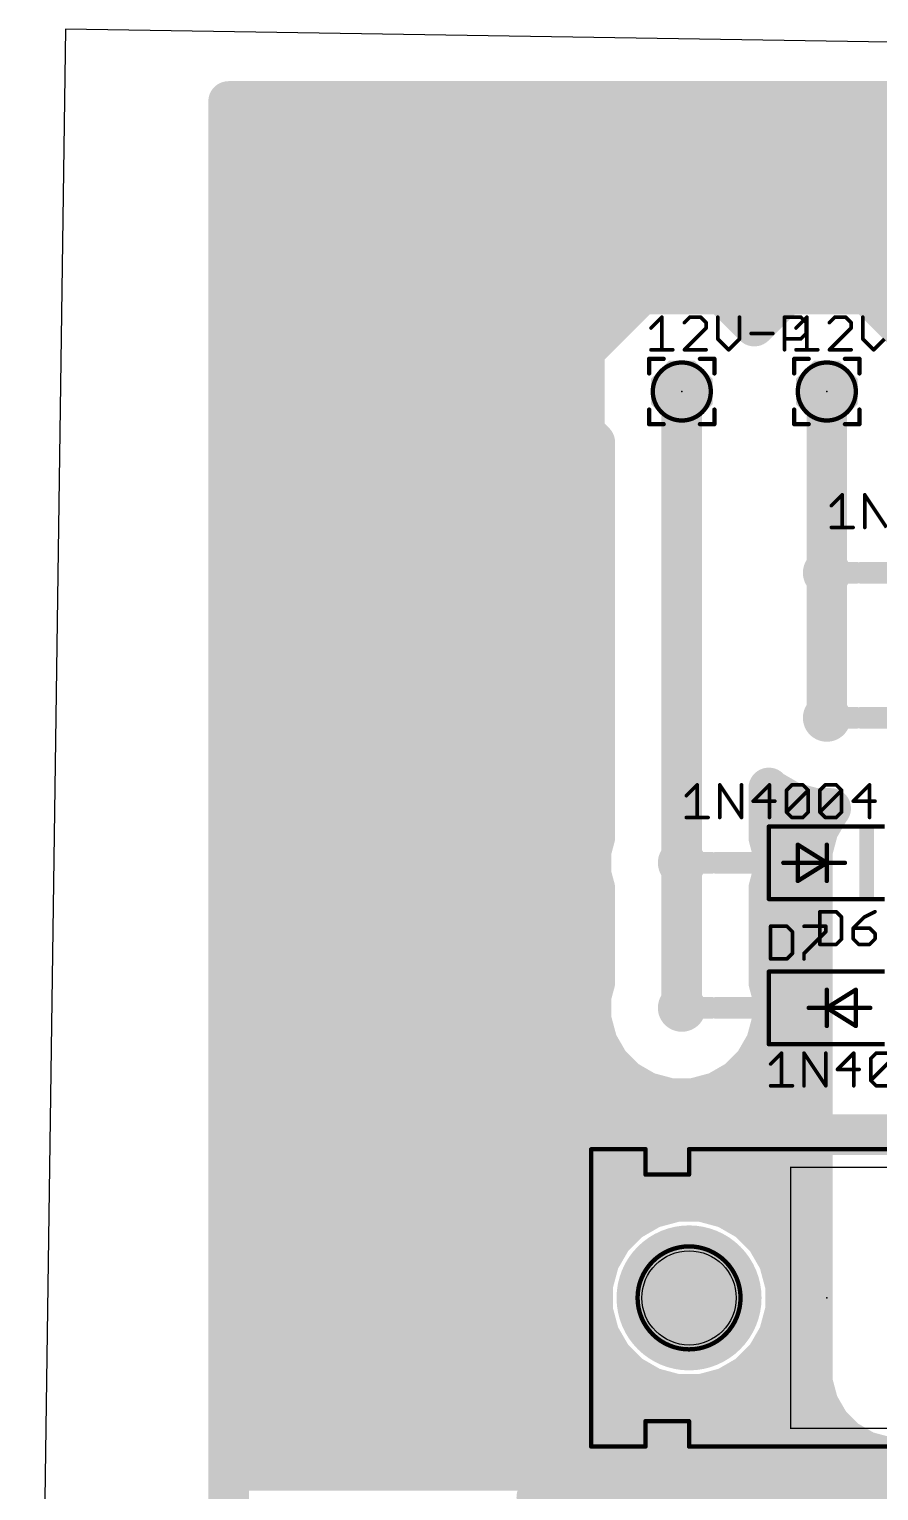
# Model space of a CAD drawing. Extents: x -14 to 150, y -1 to 89.
# Drawn here: x -14 to 15.8, y 37.7 to 88.9 of the extents above; entities that cross this region are included whole.
import ezdxf

# ---------------------------------------------------------------- set-up
doc = ezdxf.new("R2010")
doc.units = 0
for name, color, linetype in [('1', 22, 'CONTINUOUS'), ('16', 175, 'CONTINUOUS'), ('17', 82, 'CONTINUOUS'), ('18', 82, 'CONTINUOUS'), ('20', 7, 'CONTINUOUS'), ('21', 253, 'CONTINUOUS'), ('23', 7, 'CONTINUOUS'), ('25', 253, 'CONTINUOUS'), ('27', 253, 'CONTINUOUS'), ('42', 175, 'CONTINUOUS'), ('43', 82, 'CONTINUOUS'), ('51', 253, 'CONTINUOUS')]:
    doc.layers.add(name, color=color, linetype=linetype)

# ---------------------------------------------------------------- blocks, each defined once
blk = doc.blocks.new('OCTAGONP')
at = {"const_width": 0.5}
blk.add_lwpolyline([(-0.25, -0.1036), (-0.25, 0.1036), (-0.1036, 0.25), (0.1036, 0.25), (0.25, 0.1036), (0.25, -0.1036), (0.1036, -0.25), (-0.1036, -0.25), (-0.25, -0.1036), (-0.25, 0.1036)], dxfattribs=at)
blk = doc.blocks.new('RECT')
blk.add_solid([(-0.5, -0.5), (0.5, -0.5), (-0.5, 0.5), (0.5, 0.5)])
blk = doc.blocks.new('ROUNDP')
at = {"const_width": 0.5}
blk.add_lwpolyline([(0, -0.25, 1), (0, 0.25, 1), (0, -0.25)], format="xyb", dxfattribs=at)
blk = doc.blocks.new('OCTAGONV')
at = {"const_width": 0.5}
blk.add_lwpolyline([(-0.25, -0.1036), (-0.25, 0.1036), (-0.1036, 0.25), (0.1036, 0.25), (0.25, 0.1036), (0.25, -0.1036), (0.1036, -0.25), (-0.1036, -0.25), (-0.25, -0.1036), (-0.25, 0.1036)], dxfattribs=at)

msp = doc.modelspace()

# ---------------------------------------------------------------- linework, layer by layer
at = {"layer": '1', "const_width": 1.4224}
msp.add_lwpolyline([(3.81, 50.165), (19.05, 50.165)], dxfattribs=at)
at = {"layer": '1', "const_width": 0.7112}
msp.add_lwpolyline([(3.81, 50.5206, 1), (3.81, 49.8094)], format="xyb", dxfattribs=at)
at = {"layer": '16', "const_width": 1.4224}
for points in [[(-6.985, 0.4572), (-6.985, 86.36)], [(-6.985, 86.36), (38.5616, 86.36)], [(-6.985, 85.344), (103.4535, 85.344)], [(-6.985, 83.9216), (107.315, 83.9216)], [(-6.985, 82.4992), (32.5054, 82.4992)], [(-6.985, 81.0768), (31.4203, 81.0768)], [(-6.985, 79.6544), (31.242, 79.6544)], [(7.4749, 79.6163), (5.4737, 77.6151)], [(10.3051, 79.6163), (7.4749, 79.6163)], [(11.43, 78.4914), (10.3051, 79.6163)], [(12.5549, 79.6163), (11.43, 78.4914)], [(15.3851, 79.6163), (12.5549, 79.6163)], [(17.3863, 77.6151), (15.3851, 79.6163)], [(-6.985, 78.232), (6.0906, 78.232)], [(5.4737, 77.6151), (5.4737, 74.7849)], [(-6.985, 76.8096), (5.4737, 76.8096)], [(8.89, 76.2), (8.89, 59.69)], [(13.97, 76.2), (13.97, 69.85)], [(-6.985, 75.3872), (5.4737, 75.3872)], [(5.4737, 74.7849), (5.842, 74.4166)], [(5.842, 74.4166), (5.842, 60.582)], [(-6.985, 73.9648), (5.842, 73.9648)], [(-6.985, 72.5424), (5.842, 72.5424)], [(-6.985, 71.12), (5.842, 71.12)], [(-6.985, 69.6976), (5.842, 69.6976)], [(13.97, 69.85), (13.97, 64.77)], [(-6.985, 68.2752), (5.842, 68.2752)], [(-6.985, 66.8528), (5.842, 66.8528)], [(-6.985, 65.4304), (5.842, 65.4304)], [(-6.985, 64.008), (5.842, 64.008)], [(-6.985, 62.5856), (5.842, 62.5856)], [(11.938, 60.582), (11.938, 62.3119)], [(11.938, 62.3119), (12.0205, 62.2294)], [(12.0205, 62.2294), (12.7445, 61.8114)], [(12.7445, 61.8114), (13.552, 61.595)], [(13.552, 61.595), (14.1045, 61.595)], [(14.071, 61.5615), (13.6697, 60.8665)], [(14.1045, 61.595), (14.071, 61.5615)], [(-6.985, 61.1632), (5.842, 61.1632)], [(11.938, 61.1632), (13.841, 61.1632)], [(13.6697, 60.8665), (13.462, 60.0913)], [(5.842, 60.582), (5.715, 60.108)], [(12.065, 60.108), (11.938, 60.582)], [(-6.985, 59.7408), (5.715, 59.7408)], [(5.715, 60.108), (5.715, 59.272)], [(12.065, 59.272), (12.065, 60.108)], [(12.065, 59.7408), (13.462, 59.7408)], [(13.462, 60.0913), (13.462, 41.5087)], [(5.715, 59.272), (5.842, 58.798)], [(8.89, 59.69), (8.89, 54.61)], [(11.938, 58.798), (12.065, 59.272)], [(5.842, 58.798), (5.842, 55.502)], [(11.938, 55.502), (11.938, 58.798)], [(-6.985, 58.3184), (5.842, 58.3184)], [(11.938, 58.3184), (13.462, 58.3184)], [(-6.985, 56.896), (5.842, 56.896)], [(11.938, 56.896), (13.462, 56.896)], [(-6.985, 55.4736), (5.8344, 55.4736)], [(5.842, 55.502), (5.715, 55.028)], [(12.065, 55.028), (11.938, 55.502)], [(11.9456, 55.4736), (13.462, 55.4736)], [(5.715, 55.028), (5.715, 54.192)], [(12.065, 54.192), (12.065, 55.028)], [(5.715, 54.192), (5.9314, 53.3845)], [(11.8486, 53.3845), (12.065, 54.192)], [(-6.985, 54.0512), (5.7527, 54.0512)], [(12.0273, 54.0512), (13.462, 54.0512)], [(5.9314, 53.3845), (6.3494, 52.6605)], [(11.4306, 52.6605), (11.8486, 53.3845)], [(-6.985, 52.6288), (6.3811, 52.6288)], [(6.3494, 52.6605), (6.9405, 52.0694)], [(10.8395, 52.0694), (11.4306, 52.6605)], [(11.3989, 52.6288), (13.462, 52.6288)], [(6.9405, 52.0694), (7.6645, 51.6514)], [(10.1155, 51.6514), (10.8395, 52.0694)], [(7.6645, 51.6514), (8.472, 51.435)], [(9.308, 51.435), (10.1155, 51.6514)], [(-6.985, 51.2064), (13.462, 51.2064)], [(8.472, 51.435), (9.308, 51.435)], [(-6.985, 49.784), (13.462, 49.784)], [(-6.985, 48.3616), (13.462, 48.3616)], [(7.8401, 47.598), (7.0697, 47.1532)], [(8.6993, 47.8282), (7.8401, 47.598)], [(9.5887, 47.8282), (8.6993, 47.8282)], [(10.4479, 47.598), (9.5887, 47.8282)], [(11.2183, 47.1532), (10.4479, 47.598)], [(-6.985, 46.9392), (6.8557, 46.9392)], [(7.0697, 47.1532), (6.4408, 46.5243)], [(11.8472, 46.5243), (11.2183, 47.1532)], [(11.4323, 46.9392), (13.462, 46.9392)], [(6.4408, 46.5243), (5.996, 45.7539)], [(12.292, 45.7539), (11.8472, 46.5243)], [(-6.985, 45.5168), (5.9325, 45.5168)], [(5.996, 45.7539), (5.7658, 44.8947)], [(12.5222, 44.8947), (12.292, 45.7539)], [(12.3555, 45.5168), (13.462, 45.5168)], [(5.7658, 44.8947), (5.7658, 44.0053)], [(12.5222, 44.0053), (12.5222, 44.8947)], [(-6.985, 44.0944), (5.7658, 44.0944)], [(5.7658, 44.0053), (5.996, 43.1461)], [(12.292, 43.1461), (12.5222, 44.0053)], [(12.5222, 44.0944), (13.462, 44.0944)], [(5.996, 43.1461), (6.4408, 42.3757)], [(11.8472, 42.3757), (12.292, 43.1461)], [(-6.985, 42.672), (6.2697, 42.672)], [(6.4408, 42.3757), (7.0697, 41.7468)], [(11.2183, 41.7468), (11.8472, 42.3757)], [(12.0183, 42.672), (13.462, 42.672)], [(7.0697, 41.7468), (7.8401, 41.302)], [(7.8401, 41.302), (8.6993, 41.0718)], [(9.5887, 41.0718), (10.4479, 41.302)], [(10.4479, 41.302), (11.2183, 41.7468)], [(13.462, 41.5087), (13.6697, 40.7335)], [(-6.985, 41.2496), (8.0357, 41.2496)], [(8.6993, 41.0718), (9.5887, 41.0718)], [(10.2523, 41.2496), (13.5314, 41.2496)], [(13.6697, 40.7335), (14.071, 40.0385)], [(-6.985, 39.8272), (14.2823, 39.8272)], [(14.071, 40.0385), (14.6385, 39.471)], [(14.6385, 39.471), (15.3335, 39.0697)], [(15.3335, 39.0697), (16.1087, 38.862)], [(16.1087, 38.862), (22.3998, 38.862)], [(-6.985, 38.4048), (24.892, 38.4048)], [(3.81, 37.465), (19.685, 37.465)]]:
    msp.add_lwpolyline(points, dxfattribs=at)
at = {"layer": '16', "const_width": 0.7112}
for points in [[(-6.6294, 86.36, 1), (-7.3406, 86.36)], [(-6.985, 86.7156, 1), (-6.985, 86.0044)], [(-6.985, 85.6996, 1), (-6.985, 84.9884)], [(-6.985, 84.2772, 1), (-6.985, 83.566)], [(-6.985, 82.8548, 1), (-6.985, 82.1436)], [(-6.985, 81.4324, 1), (-6.985, 80.7212)], [(-6.985, 80.01, 1), (-6.985, 79.2988)], [(7.4749, 79.9719, 1), (7.4749, 79.2607)], [(7.7264, 79.3648, 1), (7.2235, 79.8677)], [(10.5565, 79.8677, 1), (10.0536, 79.3648)], [(10.3051, 79.2607, 1), (10.3051, 79.9719)], [(12.5549, 79.9719, 1), (12.5549, 79.2607)], [(12.8064, 79.3649, 1), (12.3035, 79.8677)], [(15.6365, 79.8677, 1), (15.1336, 79.3648)], [(15.3851, 79.2607, 1), (15.3851, 79.9719)], [(-6.985, 78.5876, 1), (-6.985, 77.8764)], [(6.0906, 77.8764, 1), (6.0906, 78.5876)], [(11.1786, 78.7428, 1), (11.6814, 78.2399)], [(11.1786, 78.2399, 1), (11.6814, 78.7428)], [(5.8293, 77.6151, 1), (5.1181, 77.6151)], [(5.2223, 77.8665, 1), (5.7251, 77.3636)], [(-6.985, 77.1652, 1), (-6.985, 76.454)], [(5.4737, 76.454, 1), (5.4737, 77.1652)], [(9.2456, 76.2, 1), (8.5344, 76.2)], [(14.3256, 76.2, 1), (13.6144, 76.2)], [(-6.985, 75.7428, 1), (-6.985, 75.0316)], [(5.4737, 75.0316, 1), (5.4737, 75.7428)], [(5.7251, 75.0364, 1), (5.2223, 74.5335)], [(5.1181, 74.7849, 1), (5.8293, 74.7849)], [(6.1976, 74.4166, 1), (5.4864, 74.4166)], [(5.5906, 74.1652, 1), (6.0934, 74.6681)], [(-6.985, 74.3204, 1), (-6.985, 73.6092)], [(5.842, 73.6092, 1), (5.842, 74.3204)], [(-6.985, 72.898, 1), (-6.985, 72.1868)], [(5.842, 72.1868, 1), (5.842, 72.898)], [(-6.985, 71.4756, 1), (-6.985, 70.7644)], [(5.842, 70.7644, 1), (5.842, 71.4756)], [(-6.985, 70.0532, 1), (-6.985, 69.342)], [(5.842, 69.342, 1), (5.842, 70.0532)], [(14.3256, 69.85, 1), (13.6144, 69.85)], [(13.6144, 69.85, 1), (14.3256, 69.85)], [(-6.985, 68.6308, 1), (-6.985, 67.9196)], [(5.842, 67.9196, 1), (5.842, 68.6308)], [(-6.985, 67.2084, 1), (-6.985, 66.4972)], [(5.842, 66.4972, 1), (5.842, 67.2084)], [(-6.985, 65.786, 1), (-6.985, 65.0748)], [(5.842, 65.0748, 1), (5.842, 65.786)], [(13.6144, 64.77, 1), (14.3256, 64.77)], [(-6.985, 64.3636, 1), (-6.985, 63.6524)], [(5.842, 63.6524, 1), (5.842, 64.3636)], [(-6.985, 62.9412, 1), (-6.985, 62.23)], [(5.842, 62.23, 1), (5.842, 62.9412)], [(12.1894, 62.5633, 1), (11.6865, 62.0604)], [(12.2936, 62.3119, 1), (11.5824, 62.3119)], [(12.1983, 62.5373, 1), (11.8427, 61.9214)], [(11.7691, 61.9779, 1), (12.272, 62.4808)], [(12.8365, 62.1549, 1), (12.6525, 61.4679)], [(12.5667, 61.5034, 1), (12.9223, 62.1193)], [(13.552, 61.9506, 1), (13.552, 61.2394)], [(13.46, 61.2515, 1), (13.644, 61.9385)], [(13.8196, 61.813, 1), (14.3224, 61.3101)], [(14.379, 61.3837, 1), (13.763, 61.7393)], [(14.3559, 61.3435, 1), (13.853, 61.8465)], [(14.1045, 61.2394, 1), (14.1045, 61.9506)], [(-6.985, 61.5188, 1), (-6.985, 60.8076)], [(5.842, 60.8076, 1), (5.842, 61.5188)], [(11.938, 61.5188, 1), (11.938, 60.8076)], [(14.0132, 60.7744, 1), (13.3262, 60.9585)], [(13.841, 60.8076, 1), (13.841, 61.5188)], [(5.4864, 60.582, 1), (6.1976, 60.582)], [(6.1855, 60.4899, 1), (5.4985, 60.674)], [(12.2815, 60.674, 1), (11.5945, 60.4899)], [(11.5824, 60.582, 1), (12.2936, 60.582)], [(13.3618, 61.0443, 1), (13.9777, 60.6887)], [(-6.985, 60.0964, 1), (-6.985, 59.3852)], [(6.0706, 60.108, 1), (5.3594, 60.108)], [(5.3715, 60.2, 1), (6.0585, 60.016)], [(5.715, 59.3852, 1), (5.715, 60.0964)], [(12.4206, 60.108, 1), (11.7094, 60.108)], [(12.065, 60.0964, 1), (12.065, 59.3852)], [(11.7215, 60.016, 1), (12.4085, 60.2)], [(13.8176, 60.0913, 1), (13.1064, 60.0913)], [(13.1185, 60.1833, 1), (13.8055, 59.9992)], [(13.462, 59.3852, 1), (13.462, 60.0964)], [(6.0585, 59.364, 1), (5.3715, 59.18)], [(9.2456, 59.69, 1), (8.5344, 59.69)], [(8.5344, 59.69, 1), (9.2456, 59.69)], [(12.4085, 59.18, 1), (11.7215, 59.364)], [(5.3594, 59.272, 1), (6.0706, 59.272)], [(6.1976, 58.798, 1), (5.4864, 58.798)], [(12.2936, 58.798, 1), (11.5824, 58.798)], [(11.7094, 59.272, 1), (12.4206, 59.272)], [(-6.985, 58.674, 1), (-6.985, 57.9628)], [(5.4985, 58.706, 1), (6.1855, 58.8901)], [(5.842, 57.9628, 1), (5.842, 58.674)], [(11.5945, 58.8901, 1), (12.2815, 58.706)], [(11.938, 58.674, 1), (11.938, 57.9628)], [(13.462, 57.9628, 1), (13.462, 58.674)], [(-6.985, 57.2516, 1), (-6.985, 56.5404)], [(5.842, 56.5404, 1), (5.842, 57.2516)], [(11.938, 57.2516, 1), (11.938, 56.5404)], [(13.462, 56.5404, 1), (13.462, 57.2516)], [(-6.985, 55.8292, 1), (-6.985, 55.118)], [(5.4864, 55.502, 1), (6.1976, 55.502)], [(6.1855, 55.4099, 1), (5.4985, 55.594)], [(5.8344, 55.118, 1), (5.8344, 55.8292)], [(12.2815, 55.594, 1), (11.5945, 55.4099)], [(11.5824, 55.502, 1), (12.2936, 55.502)], [(11.9456, 55.8292, 1), (11.9456, 55.118)], [(13.462, 55.118, 1), (13.462, 55.8292)], [(6.0706, 55.028, 1), (5.3594, 55.028)], [(5.3715, 55.12, 1), (6.0585, 54.936)], [(12.4206, 55.028, 1), (11.7094, 55.028)], [(11.7215, 54.936, 1), (12.4085, 55.12)], [(6.0585, 54.284, 1), (5.3715, 54.1)], [(8.5344, 54.61, 1), (9.2456, 54.61)], [(12.4085, 54.1, 1), (11.7215, 54.284)], [(-6.985, 54.4068, 1), (-6.985, 53.6956)], [(5.3594, 54.192, 1), (6.0706, 54.192)], [(5.7527, 53.6956, 1), (5.7527, 54.4068)], [(12.0273, 54.4068, 1), (12.0273, 53.6956)], [(11.7094, 54.192, 1), (12.4206, 54.192)], [(13.462, 53.6956, 1), (13.462, 54.4068)], [(6.2393, 53.5623, 1), (5.6234, 53.2067)], [(5.5879, 53.2925, 1), (6.2749, 53.4765)], [(11.5051, 53.4765, 1), (12.1921, 53.2925)], [(12.1566, 53.2067, 1), (11.5407, 53.5623)], [(-6.985, 52.9844, 1), (-6.985, 52.2732)], [(6.6008, 52.912, 1), (6.0979, 52.4091)], [(6.3811, 52.2732, 1), (6.3811, 52.9844)], [(11.3989, 52.9844, 1), (11.3989, 52.2732)], [(11.6821, 52.4091, 1), (11.1792, 52.912)], [(13.462, 52.2732, 1), (13.462, 52.9844)], [(6.0414, 52.4827, 1), (6.6573, 52.8383)], [(7.1183, 52.3773, 1), (6.7627, 51.7614)], [(11.0173, 51.7614, 1), (10.6617, 52.3773)], [(11.1227, 52.8383, 1), (11.7386, 52.4827)], [(6.6891, 51.8179, 1), (7.192, 52.3208)], [(7.7565, 51.9949, 1), (7.5725, 51.3079)], [(7.4867, 51.3434, 1), (7.8423, 51.9593)], [(9.9377, 51.9593, 1), (10.2933, 51.3434)], [(10.2075, 51.3079, 1), (10.0235, 51.9949)], [(10.588, 52.3208, 1), (11.0909, 51.8179)], [(-6.985, 51.562, 1), (-6.985, 50.8508)], [(8.472, 51.7906, 1), (8.472, 51.0794)], [(8.38, 51.0915, 1), (8.564, 51.7785)], [(9.216, 51.7785, 1), (9.4, 51.0915)], [(9.308, 51.0794, 1), (9.308, 51.7906)], [(13.462, 50.8508, 1), (13.462, 51.562)], [(-6.985, 50.1396, 1), (-6.985, 49.4284)], [(13.462, 49.4284, 1), (13.462, 50.1396)], [(-6.985, 48.7172, 1), (-6.985, 48.006)], [(13.462, 48.006, 1), (13.462, 48.7172)], [(7.748, 47.9415, 1), (7.9321, 47.2545)], [(8.0179, 47.29, 1), (7.6623, 47.9059)], [(8.6993, 48.1838, 1), (8.6993, 47.4726)], [(8.7913, 47.4847, 1), (8.6072, 48.1717)], [(9.6808, 48.1717, 1), (9.4967, 47.4847)], [(9.5887, 47.4726, 1), (9.5887, 48.1838)], [(10.6257, 47.9059, 1), (10.2701, 47.29)], [(10.3559, 47.2545, 1), (10.54, 47.9415)], [(-6.985, 47.2948, 1), (-6.985, 46.5836)], [(6.8919, 47.4612, 1), (7.2475, 46.8453)], [(7.3212, 46.9018, 1), (6.8183, 47.4047)], [(6.8557, 46.5836, 1), (6.8557, 47.2948)], [(11.4697, 47.4047, 1), (10.9668, 46.9018)], [(11.0405, 46.8453, 1), (11.3961, 47.4612)], [(11.4323, 47.2948, 1), (11.4323, 46.5836)], [(13.462, 46.5836, 1), (13.462, 47.2948)], [(6.1893, 46.7757, 1), (6.6922, 46.2728)], [(6.7487, 46.3465, 1), (6.1328, 46.7021)], [(12.1552, 46.7021, 1), (11.5393, 46.3465)], [(11.5958, 46.2728, 1), (12.0987, 46.7757)], [(-6.985, 45.8724, 1), (-6.985, 45.1612)], [(5.6881, 45.9317, 1), (6.304, 45.5761)], [(6.3395, 45.6619, 1), (5.6525, 45.846)], [(5.9325, 45.1612, 1), (5.9325, 45.8724)], [(12.6355, 45.846, 1), (11.9485, 45.6619)], [(11.984, 45.5761, 1), (12.5999, 45.9317)], [(12.3555, 45.8724, 1), (12.3555, 45.1612)], [(13.462, 45.1612, 1), (13.462, 45.8724)], [(6.1214, 44.8947, 1), (5.4102, 44.8947)], [(12.8778, 44.8947, 1), (12.1666, 44.8947)], [(5.4223, 44.9868, 1), (6.1093, 44.8027)], [(12.1787, 44.8027, 1), (12.8657, 44.9868)], [(-6.985, 44.45, 1), (-6.985, 43.7388)], [(6.1093, 44.0973, 1), (5.4223, 43.9132)], [(5.7658, 43.7388, 1), (5.7658, 44.45)], [(12.5222, 44.45, 1), (12.5222, 43.7388)], [(12.8657, 43.9132, 1), (12.1787, 44.0973)], [(13.462, 43.7388, 1), (13.462, 44.45)], [(5.4102, 44.0053, 1), (6.1214, 44.0053)], [(12.1666, 44.0053, 1), (12.8778, 44.0053)], [(6.304, 43.3239, 1), (5.6881, 42.9683)], [(5.6525, 43.054, 1), (6.3395, 43.2381)], [(11.9485, 43.2381, 1), (12.6355, 43.054)], [(12.5999, 42.9683, 1), (11.984, 43.3239)], [(-6.985, 43.0276, 1), (-6.985, 42.3164)], [(6.6922, 42.6272, 1), (6.1893, 42.1243)], [(6.2697, 42.3164, 1), (6.2697, 43.0276)], [(12.0987, 42.1243, 1), (11.5958, 42.6272)], [(12.0183, 43.0276, 1), (12.0183, 42.3164)], [(13.462, 42.3164, 1), (13.462, 43.0276)], [(6.1328, 42.1979, 1), (6.7487, 42.5535)], [(11.5393, 42.5535, 1), (12.1552, 42.1979)], [(7.2475, 42.0547, 1), (6.8919, 41.4388)], [(6.8183, 41.4953, 1), (7.3212, 41.9982)], [(7.9321, 41.6455, 1), (7.748, 40.9585)], [(10.54, 40.9585, 1), (10.3559, 41.6455)], [(10.9668, 41.9982, 1), (11.4697, 41.4953)], [(11.3961, 41.4388, 1), (11.0405, 42.0547)], [(13.8055, 41.6008, 1), (13.1185, 41.4167)], [(-6.985, 41.6052, 1), (-6.985, 40.894)], [(7.6623, 40.9941, 1), (8.0179, 41.61)], [(8.0357, 40.894, 1), (8.0357, 41.6052)], [(8.6993, 41.4274, 1), (8.6993, 40.7162)], [(8.6072, 40.7283, 1), (8.7913, 41.4153)], [(9.4967, 41.4153, 1), (9.6808, 40.7283)], [(9.5887, 40.7162, 1), (9.5887, 41.4274)], [(10.2523, 41.6052, 1), (10.2523, 40.894)], [(10.2701, 41.61, 1), (10.6257, 40.9941)], [(13.1064, 41.5087, 1), (13.8176, 41.5087)], [(13.5314, 40.894, 1), (13.5314, 41.6052)], [(13.9777, 40.9113, 1), (13.3618, 40.5557)], [(13.3262, 40.6415, 1), (14.0132, 40.8255)], [(-6.985, 40.1828, 1), (-6.985, 39.4716)], [(14.3224, 40.2899, 1), (13.8195, 39.787)], [(13.763, 39.8607, 1), (14.379, 40.2163)], [(14.2823, 39.4716, 1), (14.2823, 40.1828)], [(14.8163, 39.779, 1), (14.4607, 39.163)], [(14.387, 39.2195, 1), (14.8899, 39.7224)], [(15.4255, 39.4132, 1), (15.2415, 38.7262)], [(15.1557, 38.7618, 1), (15.5113, 39.3777)], [(16.1087, 39.2176, 1), (16.1087, 38.5064)], [(16.0167, 38.5185, 1), (16.2008, 39.2055)], [(-6.985, 38.7604, 1), (-6.985, 38.0492)], [(3.81, 37.8206, 1), (3.81, 37.1094)]]:
    msp.add_lwpolyline(points, format="xyb", dxfattribs=at)
at = {"layer": '20'}
for p, q in [((-12.7, 88.89), (-13.97, -1.27)), ((149.53, 86.35), (-12.7, 88.89))]:
    msp.add_line(p, q, dxfattribs=at)
msp.add_circle((9.144, 44.45), 1.651, dxfattribs=at)
at = {"layer": '21'}
for points, const_width in [([(8.255, 77.343), (7.747, 77.343)], 0.1524), ([(7.747, 77.343), (7.747, 76.835)], 0.1524), ([(10.033, 77.343), (9.525, 77.343)], 0.1524), ([(10.033, 76.835), (10.033, 77.343)], 0.1524), ([(13.335, 77.343), (12.827, 77.343)], 0.1524), ([(12.827, 77.343), (12.827, 76.835)], 0.1524), ([(15.113, 77.343), (14.605, 77.343)], 0.1524), ([(15.113, 76.835), (15.113, 77.343)], 0.1524), ([(7.747, 75.565), (7.747, 75.057)], 0.1524), ([(10.033, 75.057), (10.033, 75.565)], 0.1524), ([(12.827, 75.565), (12.827, 75.057)], 0.1524), ([(15.113, 75.057), (15.113, 75.565)], 0.1524), ([(7.747, 75.057), (8.255, 75.057)], 0.1524), ([(10.033, 75.057), (9.525, 75.057)], 0.1524), ([(12.827, 75.057), (13.335, 75.057)], 0.1524), ([(15.113, 75.057), (14.605, 75.057)], 0.1524), ([(11.938, 60.96), (16.002, 60.96)], 0.1524), ([(11.938, 60.96), (11.938, 58.42)], 0.1524), ([(12.954, 59.055), (12.954, 60.325)], 0.1524), ([(12.954, 60.325), (13.97, 59.69)], 0.1524), ([(13.97, 59.69), (13.97, 60.325)], 0.1524), ([(13.97, 59.69), (12.446, 59.69)], 0.1524), ([(13.97, 59.69), (12.954, 59.055)], 0.1524), ([(14.605, 59.69), (13.97, 59.69)], 0.1524), ([(13.97, 59.055), (13.97, 59.69)], 0.1524), ([(16.002, 58.42), (11.938, 58.42)], 0.1524), ([(11.938, 55.88), (16.002, 55.88)], 0.1524), ([(11.938, 55.88), (11.938, 53.34)], 0.1524), ([(13.97, 54.61), (14.986, 55.245)], 0.1524), ([(13.97, 55.245), (13.97, 54.61)], 0.1524), ([(14.986, 55.245), (14.986, 53.975)], 0.1524), ([(13.335, 54.61), (13.97, 54.61)], 0.1524), ([(14.986, 53.975), (13.97, 54.61)], 0.1524), ([(13.97, 54.61), (15.494, 54.61)], 0.1524), ([(13.97, 54.61), (13.97, 53.975)], 0.1524), ([(16.002, 53.34), (11.938, 53.34)], 0.1524), ([(5.715, 49.657), (5.715, 39.243)], 0.1524), ([(7.62, 49.657), (5.715, 49.657)], 0.1524), ([(7.62, 48.768), (7.62, 49.657)], 0.1524), ([(21.59, 49.657), (9.144, 49.657)], 0.1524), ([(9.144, 49.657), (9.144, 48.768)], 0.1524), ([(9.144, 48.768), (7.62, 48.768)], 0.1524), ([(12.7, 49.022), (20.955, 49.022)], 0.0508), ([(12.7, 49.022), (12.7, 39.878)], 0.0508), ([(9.144, 40.132), (7.62, 40.132)], 0.1524), ([(7.62, 40.132), (7.62, 39.243)], 0.1524), ([(9.144, 39.243), (9.144, 40.132)], 0.1524), ([(20.955, 39.878), (12.7, 39.878)], 0.0508), ([(7.62, 39.243), (5.715, 39.243)], 0.1524), ([(21.59, 39.243), (9.144, 39.243)], 0.1524)]:
    msp.add_lwpolyline(points, dxfattribs=dict(at, const_width=const_width))
for points, const_width in [([(7.747, 77.3811, 1), (7.747, 77.3049)], 0.0762), ([(7.7851, 77.343, 1), (7.7089, 77.343)], 0.0762), ([(8.255, 77.3049, 1), (8.255, 77.3811)], 0.0762), ([(9.525, 77.3811, 1), (9.525, 77.3049)], 0.0762), ([(10.0711, 77.343, 1), (9.9949, 77.343)], 0.0762), ([(10.033, 77.3049, 1), (10.033, 77.3811)], 0.0762), ([(12.827, 77.3811, 1), (12.827, 77.3049)], 0.0762), ([(12.8651, 77.343, 1), (12.7889, 77.343)], 0.0762), ([(13.335, 77.3049, 1), (13.335, 77.3811)], 0.0762), ([(14.605, 77.3811, 1), (14.605, 77.3049)], 0.0762), ([(15.1511, 77.343, 1), (15.0749, 77.343)], 0.0762), ([(15.113, 77.3049, 1), (15.113, 77.3811)], 0.0762), ([(7.7089, 76.835, 1), (7.7851, 76.835)], 0.0762), ([(9.9949, 76.835, 1), (10.0711, 76.835)], 0.0762), ([(12.7889, 76.835, 1), (12.8651, 76.835)], 0.0762), ([(15.0749, 76.835, 1), (15.1511, 76.835)], 0.0762), ([(7.7851, 75.565, 1), (7.7089, 75.565)], 0.0762), ([(10.0711, 75.565, 1), (9.9949, 75.565)], 0.0762), ([(12.8651, 75.565, 1), (12.7889, 75.565)], 0.0762), ([(15.1511, 75.565, 1), (15.0749, 75.565)], 0.0762), ([(7.747, 75.0951, 1), (7.747, 75.0189)], 0.0762), ([(7.7089, 75.057, 1), (7.7851, 75.057)], 0.0762), ([(8.255, 75.0189, 1), (8.255, 75.0951)], 0.0762), ([(9.525, 75.0951, 1), (9.525, 75.0189)], 0.0762), ([(9.9949, 75.057, 1), (10.0711, 75.057)], 0.0762), ([(10.033, 75.0189, 1), (10.033, 75.0951)], 0.0762), ([(12.827, 75.0951, 1), (12.827, 75.0189)], 0.0762), ([(12.7889, 75.057, 1), (12.8651, 75.057)], 0.0762), ([(13.335, 75.0189, 1), (13.335, 75.0951)], 0.0762), ([(14.605, 75.0951, 1), (14.605, 75.0189)], 0.0762), ([(15.0749, 75.057, 1), (15.1511, 75.057)], 0.0762), ([(15.113, 75.0189, 1), (15.113, 75.0951)], 0.0762), ([(11.938, 60.9981, 1), (11.938, 60.9219)], 0.0762), ([(11.9761, 60.96, 1), (11.8999, 60.96)], 0.0762), ([(12.9921, 60.325, 1), (12.9159, 60.325)], 0.0762), ([(12.9742, 60.3573, 1), (12.9338, 60.2927)], 0.0762), ([(14.0081, 60.325, 1), (13.9319, 60.325)], 0.0762), ([(12.446, 59.7281, 1), (12.446, 59.6519)], 0.0762), ([(13.97, 59.7281, 1), (13.97, 59.6519)], 0.0762), ([(14.0081, 59.69, 1), (13.9319, 59.69)], 0.0762), ([(13.9319, 59.69, 1), (14.0081, 59.69)], 0.0762), ([(13.9902, 59.6577, 1), (13.9498, 59.7223)], 0.0762), ([(13.9498, 59.6577, 1), (13.9902, 59.7223)], 0.0762), ([(13.97, 59.6519, 1), (13.97, 59.7281)], 0.0762), ([(14.605, 59.6519, 1), (14.605, 59.7281)], 0.0762), ([(12.9338, 59.0873, 1), (12.9742, 59.0227)], 0.0762), ([(12.9159, 59.055, 1), (12.9921, 59.055)], 0.0762), ([(13.9319, 59.055, 1), (14.0081, 59.055)], 0.0762), ([(11.938, 58.4581, 1), (11.938, 58.3819)], 0.0762), ([(11.8999, 58.42, 1), (11.9761, 58.42)], 0.0762), ([(11.938, 55.9181, 1), (11.938, 55.8419)], 0.0762), ([(11.9761, 55.88, 1), (11.8999, 55.88)], 0.0762), ([(14.0081, 55.245, 1), (13.9319, 55.245)], 0.0762), ([(15.0241, 55.245, 1), (14.9479, 55.245)], 0.0762), ([(15.0062, 55.2127, 1), (14.9658, 55.2773)], 0.0762), ([(13.335, 54.6481, 1), (13.335, 54.5719)], 0.0762), ([(13.9902, 54.6423, 1), (13.9498, 54.5777)], 0.0762), ([(13.97, 54.6481, 1), (13.97, 54.5719)], 0.0762), ([(14.0081, 54.61, 1), (13.9319, 54.61)], 0.0762), ([(13.9498, 54.6423, 1), (13.9902, 54.5777)], 0.0762), ([(13.9319, 54.61, 1), (14.0081, 54.61)], 0.0762), ([(13.97, 54.5719, 1), (13.97, 54.6481)], 0.0762), ([(15.494, 54.5719, 1), (15.494, 54.6481)], 0.0762), ([(13.9319, 53.975, 1), (14.0081, 53.975)], 0.0762), ([(14.9479, 53.975, 1), (15.0241, 53.975)], 0.0762), ([(14.9658, 53.9427, 1), (15.0062, 54.0073)], 0.0762), ([(11.938, 53.3781, 1), (11.938, 53.3019)], 0.0762), ([(11.8999, 53.34, 1), (11.9761, 53.34)], 0.0762), ([(5.7531, 49.657, 1), (5.6769, 49.657)], 0.0762), ([(5.715, 49.6951, 1), (5.715, 49.6189)], 0.0762), ([(7.6581, 49.657, 1), (7.5819, 49.657)], 0.0762), ([(7.62, 49.6189, 1), (7.62, 49.6951)], 0.0762), ([(9.144, 49.6951, 1), (9.144, 49.6189)], 0.0762), ([(9.1821, 49.657, 1), (9.1059, 49.657)], 0.0762), ([(7.62, 48.8061, 1), (7.62, 48.7299)], 0.0762), ([(7.5819, 48.768, 1), (7.6581, 48.768)], 0.0762), ([(9.1059, 48.768, 1), (9.1821, 48.768)], 0.0762), ([(9.144, 48.7299, 1), (9.144, 48.8061)], 0.0762), ([(12.7, 49.0347, 1), (12.7, 49.0093)], 0.0254), ([(12.7127, 49.022, 1), (12.6873, 49.022)], 0.0254), ([(9.144, 42.6466, 1), (9.144, 46.2534, 1), (9.144, 42.6466)], 0.1524), ([(7.62, 40.1701, 1), (7.62, 40.0939)], 0.0762), ([(7.6581, 40.132, 1), (7.5819, 40.132)], 0.0762), ([(9.1821, 40.132, 1), (9.1059, 40.132)], 0.0762), ([(9.144, 40.0939, 1), (9.144, 40.1701)], 0.0762), ([(12.7, 39.8907, 1), (12.7, 39.8653)], 0.0254), ([(12.6873, 39.878, 1), (12.7127, 39.878)], 0.0254), ([(5.715, 39.2811, 1), (5.715, 39.2049)], 0.0762), ([(5.6769, 39.243, 1), (5.7531, 39.243)], 0.0762), ([(7.5819, 39.243, 1), (7.6581, 39.243)], 0.0762), ([(7.62, 39.2049, 1), (7.62, 39.2811)], 0.0762), ([(9.144, 39.2811, 1), (9.144, 39.2049)], 0.0762), ([(9.1059, 39.243, 1), (9.1821, 39.243)], 0.0762)]:
    msp.add_lwpolyline(points, format="xyb", dxfattribs=dict(at, const_width=const_width))
at = {"layer": '23'}
for p in [(8.89, 76.2), (13.97, 76.2), (13.97, 59.69), (13.97, 54.61), (13.97, 44.45)]:
    msp.add_point(p, dxfattribs=at)
at = {"layer": '25', "const_width": 0.127}
for points in [[(7.8105, 78.4232), (8.1918, 78.8045)], [(8.1918, 78.8045), (8.1918, 77.6605)], [(9.1706, 78.8045), (8.9799, 78.6138)], [(9.5519, 78.8045), (9.1706, 78.8045)], [(9.7425, 78.6138), (9.5519, 78.8045)], [(10.1493, 78.8045), (10.1493, 78.0418)], [(10.9119, 78.0418), (10.9119, 78.8045)], [(12.4881, 77.6605), (12.4881, 78.8045)], [(12.4881, 78.8045), (13.0601, 78.8045)], [(12.8905, 78.4232), (13.2718, 78.8045)], [(13.0601, 78.8045), (13.2507, 78.6138)], [(13.2718, 78.8045), (13.2718, 77.6605)], [(14.2506, 78.8045), (14.0599, 78.6138)], [(14.6319, 78.8045), (14.2506, 78.8045)], [(14.8225, 78.6138), (14.6319, 78.8045)], [(15.2293, 78.8045), (15.2293, 78.0418)], [(8.9799, 77.6605), (9.7425, 78.4232)], [(9.7425, 78.4232), (9.7425, 78.6138)], [(13.2507, 78.6138), (13.2507, 78.2325)], [(14.0599, 77.6605), (14.8225, 78.4232)], [(14.8225, 78.4232), (14.8225, 78.6138)], [(10.1493, 78.0418), (10.5306, 77.6605)], [(10.5306, 77.6605), (10.9119, 78.0418)], [(11.3187, 78.2325), (12.0813, 78.2325)], [(13.0601, 78.0418), (12.4881, 78.0418)], [(13.2507, 78.2325), (13.0601, 78.0418)], [(15.2293, 78.0418), (15.6106, 77.6605)], [(15.6106, 77.6605), (15.9919, 78.0418)], [(7.8105, 77.6605), (8.5732, 77.6605)], [(9.7425, 77.6605), (8.9799, 77.6605)], [(12.8905, 77.6605), (13.6532, 77.6605)], [(14.8225, 77.6605), (14.0599, 77.6605)], [(13.7267, 57.9765), (13.7267, 56.8325)], [(14.2987, 57.9765), (13.7267, 57.9765)], [(14.4894, 57.7858), (14.2987, 57.9765)], [(15.6588, 57.9765), (15.2774, 57.7858)], [(12.0015, 57.4685), (12.0015, 56.3245)], [(12.5735, 57.4685), (12.0015, 57.4685)], [(12.7642, 57.2778), (12.5735, 57.4685)], [(12.7642, 56.5152), (12.7642, 57.2778)], [(13.1709, 57.4685), (13.9335, 57.4685)], [(13.9335, 57.2778), (13.1709, 56.5152)], [(13.9335, 57.4685), (13.9335, 57.2778)], [(14.4894, 57.0232), (14.4894, 57.7858)], [(15.2774, 57.7858), (14.8961, 57.4045)], [(14.8961, 57.4045), (14.8961, 57.0232)], [(15.4681, 57.4045), (14.8961, 57.4045)], [(15.6588, 57.2138), (15.4681, 57.4045)], [(13.7267, 56.8325), (14.2987, 56.8325)], [(14.2987, 56.8325), (14.4894, 57.0232)], [(14.8961, 57.0232), (15.0868, 56.8325)], [(15.0868, 56.8325), (15.4681, 56.8325)], [(15.4681, 56.8325), (15.6588, 57.0232)], [(15.6588, 57.0232), (15.6588, 57.2138)], [(12.0015, 56.3245), (12.5735, 56.3245)], [(12.5735, 56.3245), (12.7642, 56.5152)], [(13.1709, 56.5152), (13.1709, 56.3245)]]:
    msp.add_lwpolyline(points, dxfattribs=at)
at = {"layer": '25', "const_width": 0.0635}
for points in [[(8.2236, 78.8045, 1), (8.1601, 78.8045)], [(8.2143, 78.782, 1), (8.1694, 78.8269)], [(9.1706, 78.8362, 1), (9.1706, 78.7727)], [(9.193, 78.782, 1), (9.1481, 78.8269)], [(9.5743, 78.8269, 1), (9.5294, 78.782)], [(9.5519, 78.7727, 1), (9.5519, 78.8362)], [(10.181, 78.8045, 1), (10.1175, 78.8045)], [(10.9437, 78.8045, 1), (10.8802, 78.8045)], [(12.5198, 78.8045, 1), (12.4563, 78.8045)], [(12.4881, 78.8362, 1), (12.4881, 78.7727)], [(13.0825, 78.8269, 1), (13.0376, 78.782)], [(13.0601, 78.7727, 1), (13.0601, 78.8362)], [(13.3036, 78.8045, 1), (13.2401, 78.8045)], [(13.2943, 78.782, 1), (13.2494, 78.8269)], [(14.2506, 78.8362, 1), (14.2506, 78.7727)], [(14.273, 78.782, 1), (14.2281, 78.8269)], [(14.6543, 78.8269, 1), (14.6094, 78.782)], [(14.6319, 78.7727, 1), (14.6319, 78.8362)], [(15.261, 78.8045, 1), (15.1975, 78.8045)], [(7.788, 78.4456, 1), (7.833, 78.4007)], [(8.9574, 78.6363, 1), (9.0023, 78.5914)], [(9.7743, 78.6138, 1), (9.7108, 78.6138)], [(9.7108, 78.4232, 1), (9.7743, 78.4232)], [(9.7201, 78.5914, 1), (9.765, 78.6363)], [(9.765, 78.4007, 1), (9.7201, 78.4456)], [(12.868, 78.4456, 1), (12.913, 78.4007)], [(13.2825, 78.6138, 1), (13.219, 78.6138)], [(13.2283, 78.5914, 1), (13.2732, 78.6363)], [(14.0374, 78.6363, 1), (14.0823, 78.5914)], [(14.8543, 78.6138, 1), (14.7908, 78.6138)], [(14.7908, 78.4232, 1), (14.8543, 78.4232)], [(14.8001, 78.5914, 1), (14.845, 78.6363)], [(14.845, 78.4007, 1), (14.8001, 78.4456)], [(10.1175, 78.0418, 1), (10.181, 78.0418)], [(10.1717, 78.0643, 1), (10.1268, 78.0194)], [(10.8802, 78.0418, 1), (10.9437, 78.0418)], [(10.9344, 78.0194, 1), (10.8895, 78.0643)], [(11.3187, 78.2642, 1), (11.3187, 78.2007)], [(12.0813, 78.2007, 1), (12.0813, 78.2642)], [(12.4881, 78.0736, 1), (12.4881, 78.0101)], [(13.0376, 78.0643, 1), (13.0825, 78.0194)], [(13.0601, 78.0101, 1), (13.0601, 78.0736)], [(13.219, 78.2325, 1), (13.2825, 78.2325)], [(13.2732, 78.21, 1), (13.2283, 78.2549)], [(15.2517, 78.0643, 1), (15.2068, 78.0194)], [(15.1975, 78.0418, 1), (15.261, 78.0418)], [(7.8105, 77.6923, 1), (7.8105, 77.6287)], [(8.1601, 77.6605, 1), (8.2236, 77.6605)], [(8.5732, 77.6287, 1), (8.5732, 77.6923)], [(8.9799, 77.6923, 1), (8.9799, 77.6287)], [(8.9574, 77.683, 1), (9.0023, 77.638)], [(9.7425, 77.6287, 1), (9.7425, 77.6923)], [(10.5082, 77.683, 1), (10.5531, 77.638)], [(10.5082, 77.638, 1), (10.5531, 77.683)], [(12.4563, 77.6605, 1), (12.5198, 77.6605)], [(12.8905, 77.6923, 1), (12.8905, 77.6287)], [(13.2401, 77.6605, 1), (13.3036, 77.6605)], [(13.6532, 77.6287, 1), (13.6532, 77.6923)], [(14.0599, 77.6923, 1), (14.0599, 77.6287)], [(14.0374, 77.683, 1), (14.0823, 77.638)], [(14.8225, 77.6287, 1), (14.8225, 77.6923)], [(15.5882, 77.683, 1), (15.6331, 77.638)], [(15.5882, 77.638, 1), (15.6331, 77.683)], [(13.7585, 57.9765, 1), (13.695, 57.9765)], [(13.7267, 58.0082, 1), (13.7267, 57.9447)], [(14.3211, 57.9989, 1), (14.2762, 57.954)], [(14.2987, 57.9447, 1), (14.2987, 58.0082)], [(15.6729, 57.9481, 1), (15.6446, 58.0049)], [(12.0333, 57.4685, 1), (11.9697, 57.4685)], [(12.0015, 57.5002, 1), (12.0015, 57.4367)], [(12.5959, 57.4909, 1), (12.551, 57.446)], [(12.5735, 57.4367, 1), (12.5735, 57.5002)], [(12.7959, 57.2778, 1), (12.7324, 57.2778)], [(13.1709, 57.5002, 1), (13.1709, 57.4367)], [(13.9653, 57.4685, 1), (13.9018, 57.4685)], [(13.956, 57.2554, 1), (13.9111, 57.3003)], [(13.9335, 57.4367, 1), (13.9335, 57.5002)], [(14.5211, 57.7858, 1), (14.4576, 57.7858)], [(14.4669, 57.7634, 1), (14.5118, 57.8083)], [(14.9279, 57.4045, 1), (14.8643, 57.4045)], [(14.8961, 57.4362, 1), (14.8961, 57.3727)], [(14.8736, 57.4269, 1), (14.9186, 57.382)], [(15.2632, 57.8142, 1), (15.2916, 57.7574)], [(15.2999, 57.7634, 1), (15.255, 57.8083)], [(15.4905, 57.4269, 1), (15.4456, 57.382)], [(15.4681, 57.3727, 1), (15.4681, 57.4362)], [(12.7417, 57.2554, 1), (12.7866, 57.3003)], [(13.7267, 56.8643, 1), (13.7267, 56.8008)], [(13.695, 56.8325, 1), (13.7585, 56.8325)], [(13.9018, 57.2778, 1), (13.9653, 57.2778)], [(14.2762, 56.855, 1), (14.3211, 56.81)], [(14.2987, 56.8008, 1), (14.2987, 56.8643)], [(14.4576, 57.0232, 1), (14.5211, 57.0232)], [(14.5118, 57.0007, 1), (14.4669, 57.0456)], [(14.8643, 57.0232, 1), (14.9279, 57.0232)], [(14.9186, 57.0456, 1), (14.8736, 57.0007)], [(15.0868, 56.8643, 1), (15.0868, 56.8008)], [(15.0643, 56.81, 1), (15.1092, 56.855)], [(15.4456, 56.855, 1), (15.4905, 56.81)], [(15.4681, 56.8008, 1), (15.4681, 56.8643)], [(15.6905, 57.2138, 1), (15.627, 57.2138)], [(15.627, 57.0232, 1), (15.6905, 57.0232)], [(15.6363, 57.1914, 1), (15.6812, 57.2363)], [(15.6812, 57.0007, 1), (15.6363, 57.0456)], [(11.9697, 56.3245, 1), (12.0333, 56.3245)], [(12.0015, 56.3563, 1), (12.0015, 56.2927)], [(12.551, 56.347, 1), (12.5959, 56.302)], [(12.5735, 56.2927, 1), (12.5735, 56.3563)], [(12.7324, 56.5152, 1), (12.7959, 56.5152)], [(12.7866, 56.4927, 1), (12.7417, 56.5376)], [(13.2026, 56.5152, 1), (13.1391, 56.5152)], [(13.1391, 56.3245, 1), (13.2026, 56.3245)], [(13.1484, 56.5376, 1), (13.1933, 56.4927)]]:
    msp.add_lwpolyline(points, format="xyb", dxfattribs=at)
at = {"layer": '27'}
for p, q in [((8.89, 77.2169), (8.8985, 77.2254)), ((8.89, 77.2), (8.9069, 77.2)), ((8.8985, 77.2254), (8.8985, 77.2)), ((8.9176, 77.2254), (8.9134, 77.2212)), ((8.9134, 77.2), (8.9303, 77.2169)), ((8.9303, 77.2), (8.9134, 77.2)), ((8.9261, 77.2254), (8.9176, 77.2254)), ((8.9303, 77.2212), (8.9261, 77.2254)), ((8.9303, 77.2169), (8.9303, 77.2212)), ((8.9368, 77.2254), (8.9368, 77.2085)), ((8.9368, 77.2085), (8.9452, 77.2)), ((8.9452, 77.2), (8.9537, 77.2085)), ((8.9537, 77.2085), (8.9537, 77.2254)), ((13.97, 77.2169), (13.9785, 77.2254)), ((13.97, 77.2), (13.9869, 77.2)), ((13.9785, 77.2254), (13.9785, 77.2)), ((13.9976, 77.2254), (13.9934, 77.2212)), ((13.9934, 77.2), (14.0103, 77.2169)), ((14.0103, 77.2), (13.9934, 77.2)), ((14.0061, 77.2254), (13.9976, 77.2254)), ((14.0103, 77.2212), (14.0061, 77.2254)), ((14.0103, 77.2169), (14.0103, 77.2212)), ((14.0168, 77.2254), (14.0168, 77.2085)), ((14.0168, 77.2085), (14.0252, 77.2)), ((14.0252, 77.2), (14.0337, 77.2085)), ((14.0337, 77.2085), (14.0337, 77.2254))]:
    msp.add_line(p, q, dxfattribs=at)
at = {"layer": '27', "const_width": 0.127}
for points in [[(14.1291, 72.2002), (14.5104, 72.5815)], [(14.5104, 72.5815), (14.5104, 71.4375)], [(15.2985, 71.4375), (15.2985, 72.5815)], [(15.2985, 72.5815), (16.0612, 71.4375)], [(14.1291, 71.4375), (14.8918, 71.4375)], [(9.0491, 62.0402), (9.4304, 62.4215)], [(9.4304, 62.4215), (9.4304, 61.2775)], [(10.2185, 61.2775), (10.2185, 62.4215)], [(10.2185, 62.4215), (10.9812, 61.2775)], [(10.9812, 61.2775), (10.9812, 62.4215)], [(11.9599, 62.4215), (11.3879, 61.8495)], [(11.9599, 61.2775), (11.9599, 62.4215)], [(12.5573, 62.2308), (12.748, 62.4215)], [(12.748, 62.4215), (13.1293, 62.4215)], [(13.1293, 62.4215), (13.3199, 62.2308)], [(13.7267, 62.2308), (13.9174, 62.4215)], [(13.9174, 62.4215), (14.2987, 62.4215)], [(14.2987, 62.4215), (14.4893, 62.2308)], [(15.4681, 62.4215), (14.8961, 61.8495)], [(15.4681, 61.2775), (15.4681, 62.4215)], [(12.5573, 61.4682), (12.5573, 62.2308)], [(12.5573, 61.4682), (13.3199, 62.2308)], [(13.3199, 62.2308), (13.3199, 61.4682)], [(13.7267, 61.4682), (13.7267, 62.2308)], [(13.7267, 61.4682), (14.4893, 62.2308)], [(14.4893, 62.2308), (14.4893, 61.4682)], [(11.3879, 61.8495), (12.1505, 61.8495)], [(12.748, 61.2775), (12.5573, 61.4682)], [(13.3199, 61.4682), (13.1293, 61.2775)], [(13.9174, 61.2775), (13.7267, 61.4682)], [(14.4893, 61.4682), (14.2987, 61.2775)], [(14.8961, 61.8495), (15.6587, 61.8495)], [(9.0491, 61.2775), (9.8118, 61.2775)], [(13.1293, 61.2775), (12.748, 61.2775)], [(14.2987, 61.2775), (13.9174, 61.2775)], [(12.0015, 52.6422), (12.3828, 53.0235)], [(12.3828, 53.0235), (12.3828, 51.8795)], [(13.1709, 51.8795), (13.1709, 53.0235)], [(13.1709, 53.0235), (13.9335, 51.8795)], [(13.9335, 51.8795), (13.9335, 53.0235)], [(14.9123, 53.0235), (14.3403, 52.4515)], [(14.9123, 51.8795), (14.9123, 53.0235)], [(15.5097, 52.8328), (15.7004, 53.0235)], [(15.5097, 52.0702), (15.5097, 52.8328)], [(15.5097, 52.0702), (16.2723, 52.8328)], [(15.7004, 53.0235), (16.0817, 53.0235)], [(14.3403, 52.4515), (15.1029, 52.4515)], [(12.0015, 51.8795), (12.7642, 51.8795)], [(15.7004, 51.8795), (15.5097, 52.0702)], [(16.0817, 51.8795), (15.7004, 51.8795)]]:
    msp.add_lwpolyline(points, dxfattribs=at)
at = {"layer": '27', "const_width": 0.0635}
for points in [[(14.1067, 72.2226, 1), (14.1516, 72.1777)], [(14.5422, 72.5815, 1), (14.4787, 72.5815)], [(14.5329, 72.559, 1), (14.488, 72.6039)], [(15.3303, 72.5815, 1), (15.2668, 72.5815)], [(15.3249, 72.5991, 1), (15.2721, 72.5639)], [(14.1291, 71.4693, 1), (14.1291, 71.4057)], [(14.4787, 71.4375, 1), (14.5422, 71.4375)], [(14.8918, 71.4057, 1), (14.8918, 71.4693)], [(15.2668, 71.4375, 1), (15.3303, 71.4375)], [(9.4622, 62.4215, 1), (9.3987, 62.4215)], [(9.4529, 62.399, 1), (9.408, 62.4439)], [(10.2503, 62.4215, 1), (10.1867, 62.4215)], [(10.2449, 62.4391, 1), (10.1921, 62.4039)], [(11.0129, 62.4215, 1), (10.9494, 62.4215)], [(11.9916, 62.4215, 1), (11.9281, 62.4215)], [(11.9823, 62.399, 1), (11.9374, 62.4439)], [(12.748, 62.4532, 1), (12.748, 62.3897)], [(12.7704, 62.399, 1), (12.7255, 62.4439)], [(13.1517, 62.4439, 1), (13.1068, 62.399)], [(13.1293, 62.3897, 1), (13.1293, 62.4532)], [(13.9174, 62.4532, 1), (13.9174, 62.3897)], [(13.9398, 62.399, 1), (13.8949, 62.4439)], [(14.3211, 62.4439, 1), (14.2762, 62.399)], [(14.2987, 62.3897, 1), (14.2987, 62.4532)], [(15.4998, 62.4215, 1), (15.4363, 62.4215)], [(15.4905, 62.399, 1), (15.4456, 62.4439)], [(9.0267, 62.0626, 1), (9.0716, 62.0177)], [(12.589, 62.2308, 1), (12.5255, 62.2308)], [(12.5348, 62.2533, 1), (12.5797, 62.2084)], [(13.3517, 62.2308, 1), (13.2882, 62.2308)], [(13.3424, 62.2084, 1), (13.2975, 62.2533)], [(13.2975, 62.2084, 1), (13.3424, 62.2533)], [(13.7584, 62.2308, 1), (13.6949, 62.2308)], [(13.7042, 62.2533, 1), (13.7491, 62.2084)], [(14.5211, 62.2308, 1), (14.4576, 62.2308)], [(14.5118, 62.2084, 1), (14.4669, 62.2533)], [(14.4669, 62.2084, 1), (14.5118, 62.2533)], [(11.3879, 61.8812, 1), (11.3879, 61.8177)], [(11.3654, 61.8719, 1), (11.4103, 61.827)], [(12.1505, 61.8177, 1), (12.1505, 61.8812)], [(12.5255, 61.4682, 1), (12.589, 61.4682)], [(12.5797, 61.4906, 1), (12.5348, 61.4457)], [(12.5348, 61.4906, 1), (12.5797, 61.4457)], [(13.2882, 61.4682, 1), (13.3517, 61.4682)], [(13.3424, 61.4457, 1), (13.2975, 61.4906)], [(13.6949, 61.4682, 1), (13.7584, 61.4682)], [(13.7491, 61.4906, 1), (13.7042, 61.4457)], [(13.7042, 61.4906, 1), (13.7491, 61.4457)], [(14.4576, 61.4682, 1), (14.5211, 61.4682)], [(14.5118, 61.4457, 1), (14.4669, 61.4906)], [(14.8961, 61.8812, 1), (14.8961, 61.8177)], [(14.8736, 61.8719, 1), (14.9185, 61.827)], [(15.6587, 61.8177, 1), (15.6587, 61.8812)], [(9.0491, 61.3093, 1), (9.0491, 61.2458)], [(9.3987, 61.2775, 1), (9.4622, 61.2775)], [(9.8118, 61.2458, 1), (9.8118, 61.3093)], [(10.1867, 61.2775, 1), (10.2503, 61.2775)], [(10.9494, 61.2775, 1), (11.0129, 61.2775)], [(10.9547, 61.2599, 1), (11.0076, 61.2951)], [(11.9281, 61.2775, 1), (11.9916, 61.2775)], [(12.748, 61.3093, 1), (12.748, 61.2458)], [(12.7255, 61.255, 1), (12.7704, 61.3)], [(13.1068, 61.3, 1), (13.1517, 61.255)], [(13.1293, 61.2458, 1), (13.1293, 61.3093)], [(13.9174, 61.3093, 1), (13.9174, 61.2458)], [(13.8949, 61.255, 1), (13.9398, 61.3)], [(14.2762, 61.3, 1), (14.3211, 61.255)], [(14.2987, 61.2458, 1), (14.2987, 61.3093)], [(15.4363, 61.2775, 1), (15.4998, 61.2775)], [(12.4146, 53.0235, 1), (12.3511, 53.0235)], [(12.4053, 53.001, 1), (12.3604, 53.0459)], [(13.2026, 53.0235, 1), (13.1391, 53.0235)], [(13.1973, 53.0411, 1), (13.1445, 53.0059)], [(13.9653, 53.0235, 1), (13.9018, 53.0235)], [(14.944, 53.0235, 1), (14.8805, 53.0235)], [(14.9347, 53.001, 1), (14.8898, 53.0459)], [(15.5414, 52.8328, 1), (15.4779, 52.8328)], [(15.4872, 52.8553, 1), (15.5321, 52.8104)], [(15.7004, 53.0552, 1), (15.7004, 52.9917)], [(15.7228, 53.001, 1), (15.6779, 53.0459)], [(11.979, 52.6646, 1), (12.024, 52.6197)], [(14.3403, 52.4832, 1), (14.3403, 52.4197)], [(14.3178, 52.4739, 1), (14.3627, 52.429)], [(15.1029, 52.4197, 1), (15.1029, 52.4832)], [(12.0015, 51.9113, 1), (12.0015, 51.8477)], [(12.3511, 51.8795, 1), (12.4146, 51.8795)], [(12.7642, 51.8477, 1), (12.7642, 51.9113)], [(13.1391, 51.8795, 1), (13.2026, 51.8795)], [(13.9018, 51.8795, 1), (13.9653, 51.8795)], [(13.9071, 51.8619, 1), (13.96, 51.8971)], [(14.8805, 51.8795, 1), (14.944, 51.8795)], [(15.5321, 52.0926, 1), (15.4872, 52.0477)], [(15.4872, 52.0926, 1), (15.5321, 52.0477)], [(15.4779, 52.0702, 1), (15.5414, 52.0702)], [(15.7004, 51.9113, 1), (15.7004, 51.8477)], [(15.6779, 51.857, 1), (15.7228, 51.902)]]:
    msp.add_lwpolyline(points, format="xyb", dxfattribs=at)
at = {"layer": '42', "const_width": 2.54}
msp.add_lwpolyline([(9.144, 43.18, 1), (9.144, 45.72, 1), (9.144, 43.18)], format="xyb", dxfattribs=at)
at = {"layer": '43', "const_width": 2.54}
msp.add_lwpolyline([(9.144, 43.18, 1), (9.144, 45.72, 1), (9.144, 43.18)], format="xyb", dxfattribs=at)
at = {"layer": '51'}
for points, const_width in [([(8.89, 75.184, 1), (8.89, 77.216, 1), (8.89, 75.184)], 0.1524), ([(13.97, 75.184, 1), (13.97, 77.216, 1), (13.97, 75.184)], 0.1524), ([(13.97, 70.0405, 1), (13.97, 69.6595)], 0.381), ([(14.986, 69.6595, 1), (14.986, 70.0405)], 0.381), ([(13.97, 64.9605, 1), (13.97, 64.5795)], 0.381), ([(14.986, 64.5795, 1), (14.986, 64.9605)], 0.381), ([(8.89, 59.8805, 1), (8.89, 59.4995)], 0.381), ([(9.906, 59.4995, 1), (9.906, 59.8805)], 0.381), ([(8.89, 54.8005, 1), (8.89, 54.4195)], 0.381), ([(9.906, 54.4195, 1), (9.906, 54.8005)], 0.381)]:
    msp.add_lwpolyline(points, format="xyb", dxfattribs=dict(at, const_width=const_width))
at = {"layer": '51', "const_width": 0.762}
for points in [[(13.97, 69.85), (14.986, 69.85)], [(13.97, 64.77), (14.986, 64.77)], [(8.89, 59.69), (9.906, 59.69)], [(8.89, 54.61), (9.906, 54.61)]]:
    msp.add_lwpolyline(points, dxfattribs=at)

# ---------------------------------------------------------------- block references
at = {"layer": '17'}
for name, p, xscale, yscale in [('OCTAGONP', (8.89, 76.2), 2.159, 2.159), ('OCTAGONP', (8.89, 76.2), 2.159, 2.159), ('OCTAGONP', (13.97, 76.2), 2.159, 2.159), ('OCTAGONP', (13.97, 76.2), 2.159, 2.159), ('ROUNDP', (13.97, 64.77), 1.6764, 1.6764), ('ROUNDP', (13.97, 64.77), 1.6764, 1.6764), ('ROUNDP', (8.89, 54.61), 1.6764, 1.6764), ('ROUNDP', (8.89, 54.61), 1.6764, 1.6764)]:
    msp.add_blockref(name, p, dxfattribs=dict(at, xscale=xscale, yscale=yscale))
at = {"layer": '17', "xscale": 1.6764, "yscale": 1.6764, "rotation": 180}
for p in [(13.97, 69.85), (13.97, 69.85), (8.89, 59.69), (8.89, 59.69)]:
    msp.add_blockref('ROUNDP', p, dxfattribs=at)
at = {"layer": '18', "xscale": 1.2064, "yscale": 1.2064}
msp.add_blockref('OCTAGONV', (3.81, 50.165), dxfattribs=at)
msp.add_blockref('OCTAGONV', (3.81, 50.165), dxfattribs=at)
at = {"layer": '21', "rotation": 180}
for p, xscale, yscale in [((16.0655, 69.85), 1.905, 0.762), ((15.367, 59.69), 0.508, 2.54), ((10.9855, 59.69), 1.905, 0.762)]:
    msp.add_blockref('RECT', p, dxfattribs=dict(at, xscale=xscale, yscale=yscale))
at = {"layer": '21'}
for p, xscale, yscale in [((16.0655, 64.77), 1.905, 0.762), ((12.573, 54.61), 0.508, 2.54), ((10.9855, 54.61), 1.905, 0.762)]:
    msp.add_blockref('RECT', p, dxfattribs=dict(at, xscale=xscale, yscale=yscale))

doc.saveas('drawing.dxf')
